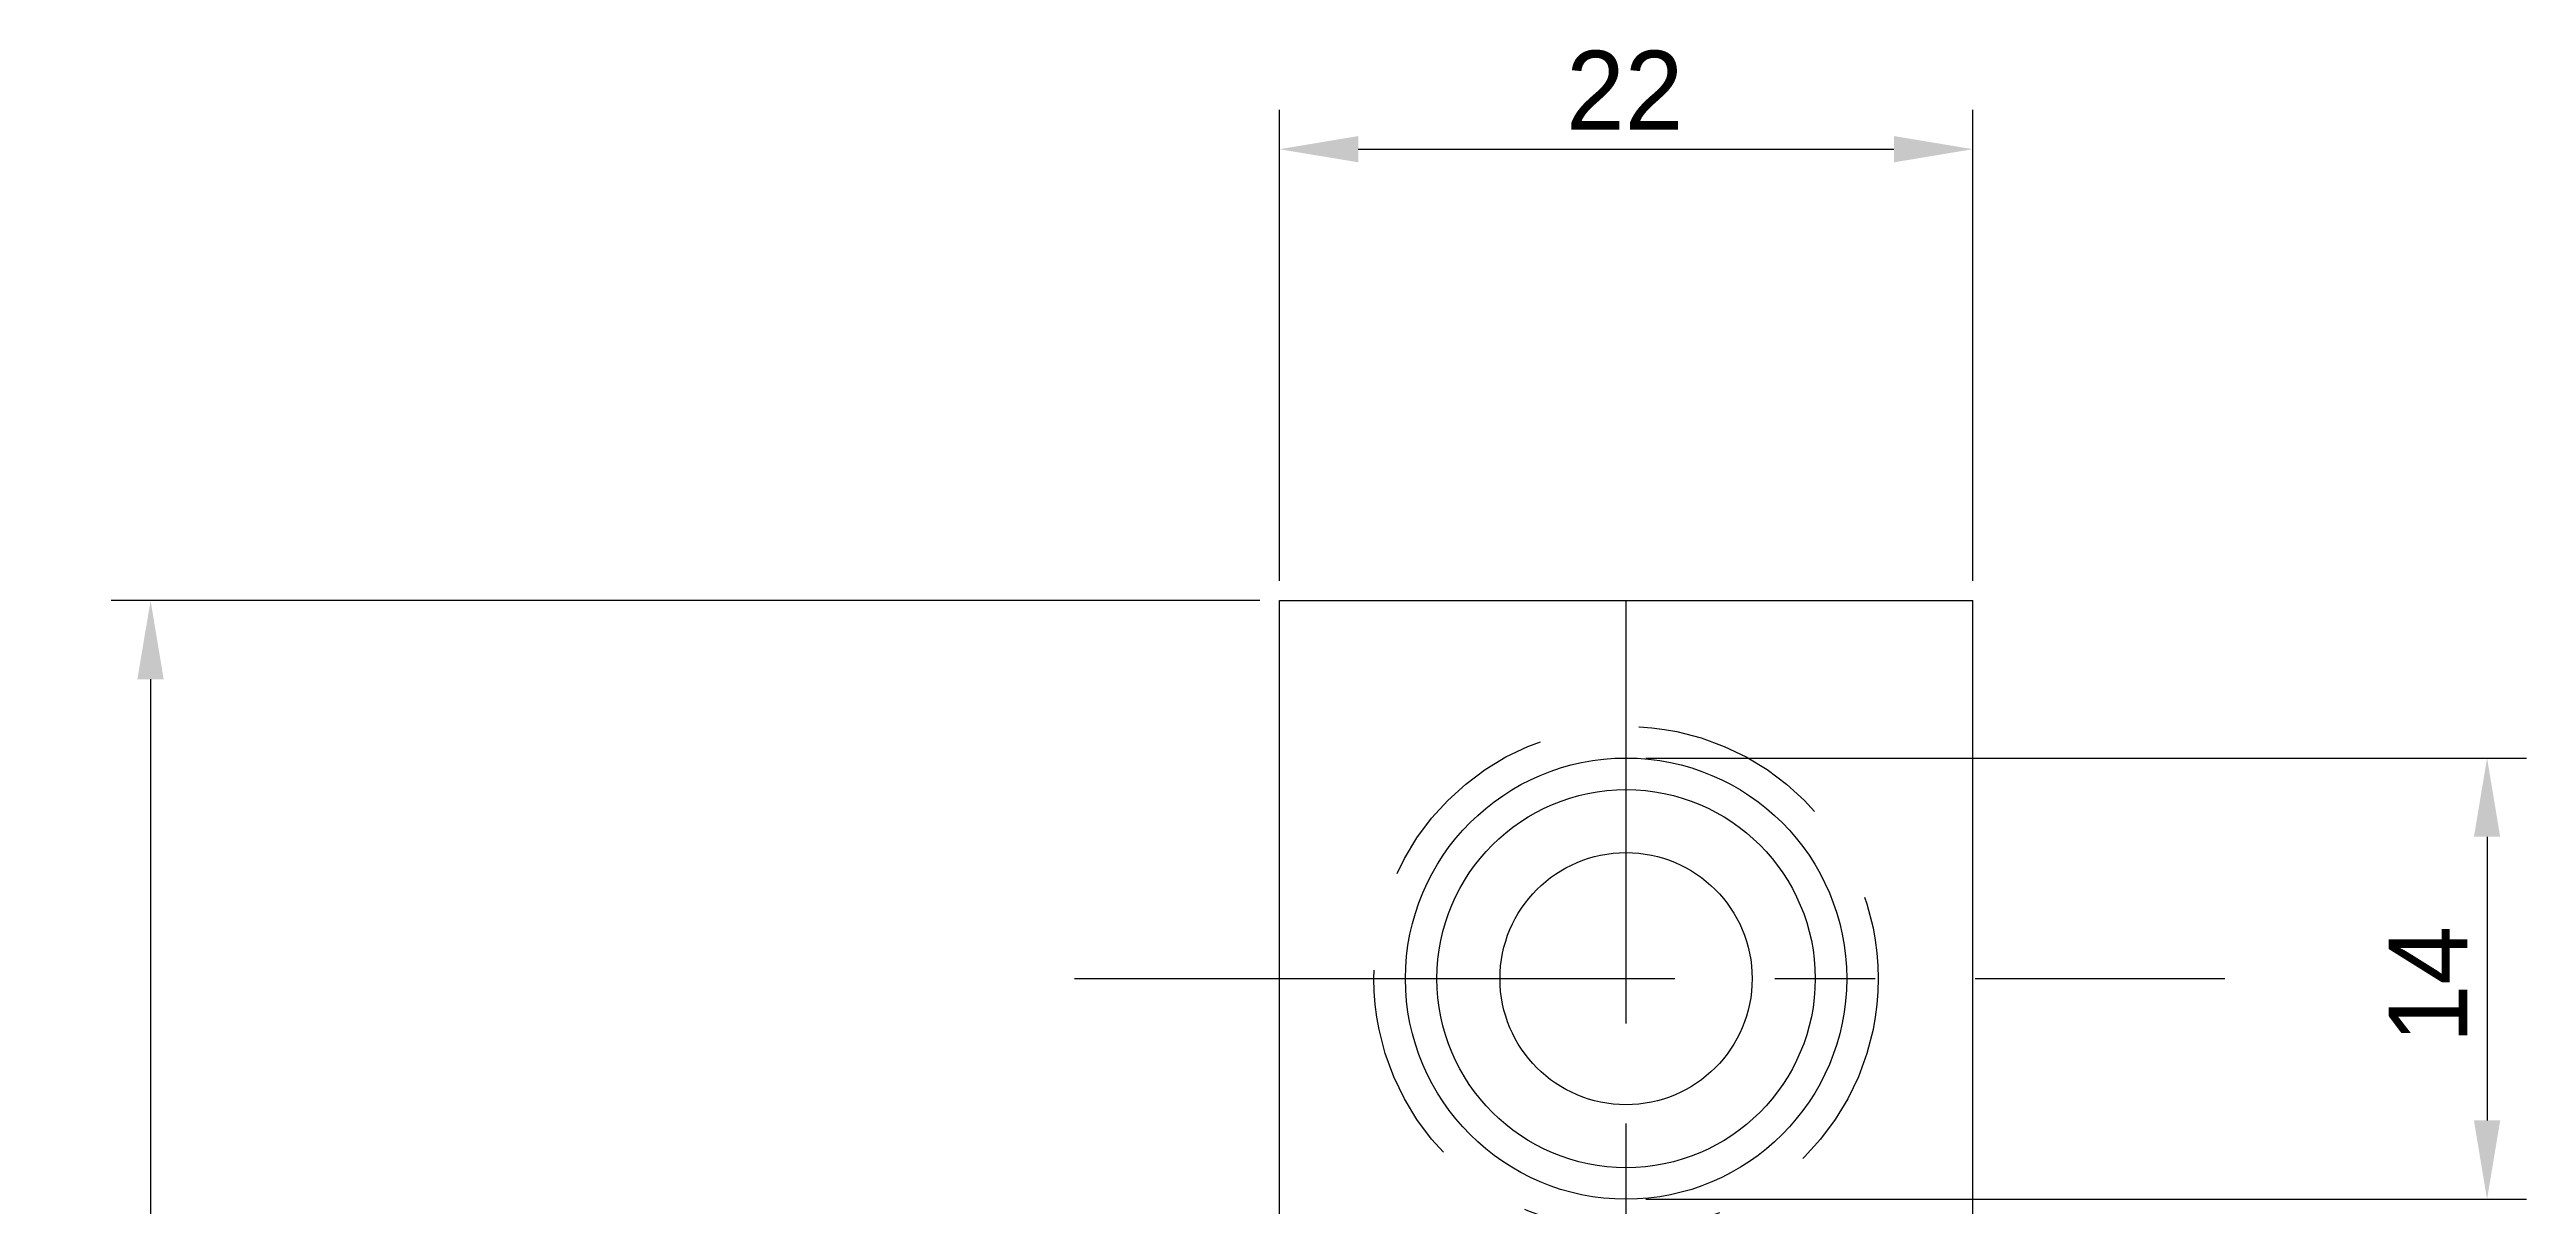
# Model space of a CAD drawing. Extents: x -33 to 128, y 0 to 172.
# Drawn here: x -32.5 to 46.1, y 135.8 to 172.5 of the extents above; entities that cross this region are included whole.
import ezdxf

# ---------------------------------------------------------------- set-up
doc = ezdxf.new("R2010")
doc.units = 0
doc.linetypes.add('CENTER2', pattern=[28.575, 19.05, -3.175, 3.175, -3.175])
doc.linetypes.add('DASHED2', pattern=[9.525, 6.35, -3.175])
doc.layers.get('DEFPOINTS').update_dxf_attribs({"linetype": 'CONTINUOUS'})
for name, color, linetype in [('A', 10, 'CONTINUOUS'), ('B', 30, 'DASHED2'), ('DIM', 152, 'CONTINUOUS'), ('E', 82, 'CENTER2')]:
    doc.layers.add(name, color=color, linetype=linetype)
doc.dimstyles.get("Standard").update_dxf_attribs({"dimtxt": 0.18, "dimasz": 0.18, "dimexe": 0.18, "dimexo": 0.0625, "dimgap": 0.09, "dimtad": 0, "dimtih": 1, "dimtoh": 1, "dimzin": 0, "dimcen": 0.09, "dimazin": 3, "dimtfac": 1, "dimtofl": 0, "dimtmove": 0, "dimatfit": 3})

# ---------------------------------------------------------------- blocks, each defined once
blk = doc.blocks.new('*U52')
at = {"layer": 'DIM', "color": 0}
blk.add_text('62', height=2.5, rotation=90, dxfattribs=at).set_placement((-29.982, 122.084))
blk = doc.blocks.new('*D15')
at = {"layer": 'DEFPOINTS', "color": 0}
for p in [(6.5, 155), (-29.314, 93), (0, 93)]:
    blk.add_point(p, dxfattribs=at)
at = {"layer": 'DIM', "color": 0}
for p, q in [((5.875, 155), (-30.564, 155)), ((-29.314, 152.5), (-29.314, 95.5)), ((-0.625, 93), (-30.564, 93))]:
    blk.add_line(p, q, dxfattribs=at)
for points in [[(-29.731, 152.5), (-28.898, 152.5), (-29.314, 155)], [(-29.731, 95.5), (-28.898, 95.5), (-29.314, 93)]]:
    blk.add_solid(points, dxfattribs=at)
at = {"layer": 'A'}
blk.add_blockref('*U52', (0, 0), dxfattribs=at)
blk = doc.blocks.new('*U53')
at = {"layer": 'DIM', "color": 0}
blk.add_text('22', height=2.5, dxfattribs=at).set_placement((15.599, 169.943))
blk = doc.blocks.new('*D17')
at = {"layer": 'DEFPOINTS', "color": 0}
for p in [(28.5, 169.318), (6.5, 155), (28.5, 155)]:
    blk.add_point(p, dxfattribs=at)
at = {"layer": 'DIM', "color": 0}
for p, q in [((6.5, 155.625), (6.5, 170.568)), ((28.5, 155.625), (28.5, 170.568)), ((9, 169.318), (26, 169.318))]:
    blk.add_line(p, q, dxfattribs=at)
for points in [[(9, 169.735), (9, 168.902), (6.5, 169.318)], [(26, 169.735), (26, 168.902), (28.5, 169.318)]]:
    blk.add_solid(points, dxfattribs=at)
at = {"layer": 'A'}
blk.add_blockref('*U53', (0, 0), dxfattribs=at)
blk = doc.blocks.new('*U55')
at = {"layer": 'DIM', "color": 0}
blk.add_text('14', height=2.5, rotation=90, dxfattribs=at).set_placement((44.192, 140.952))
blk = doc.blocks.new('*D19')
at = {"layer": 'DEFPOINTS', "color": 0}
for p in [(17.5, 150), (17.5, 136), (44.817, 136)]:
    blk.add_point(p, dxfattribs=at)
at = {"layer": 'DIM', "color": 0}
for p, q in [((18.125, 150), (46.067, 150)), ((44.817, 147.5), (44.817, 138.5)), ((18.125, 136), (46.067, 136))]:
    blk.add_line(p, q, dxfattribs=at)
for points in [[(44.4, 147.5), (45.234, 147.5), (44.817, 150)], [(44.4, 138.5), (45.234, 138.5), (44.817, 136)]]:
    blk.add_solid(points, dxfattribs=at)
at = {"layer": 'A'}
blk.add_blockref('*U55', (0, 0), dxfattribs=at)

msp = doc.modelspace()

# ---------------------------------------------------------------- linework, layer by layer
at = {"layer": 'A'}
for p, q in [((6.5, 113), (6.5, 155)), ((6.5, 155), (28.5, 155)), ((28.5, 113), (28.5, 155))]:
    msp.add_line(p, q, dxfattribs=at)
for radius in [7, 6, 4]:
    msp.add_circle((17.5, 143), radius, dxfattribs=at)
at = {"layer": 'B'}
msp.add_circle((17.5, 143), 8, dxfattribs=at)
at = {"layer": 'E'}
for p, q in [((17.5, 113), (17.5, 155)), ((0, 143), (36.5, 143))]:
    msp.add_line(p, q, dxfattribs=at)

# ---------------------------------------------------------------- dimensions: what is measured, and where the dimension line sits
at = {"layer": 'DIM'}
dim = msp.add_linear_dim(base=(28.5, 169.318), p1=(6.5, 155), p2=(28.5, 155), dimstyle='Standard', dxfattribs=at)
dim.commit()
dim.dimension.update_dxf_attribs({"geometry": '*D17', "text_midpoint": (17.5, 169.318), "dimtype": 128})
for base, p1, p2, picture, middle in [((-29.314, 93), (6.5, 155), (0, 93), '*D15', (-31.216, 124)), ((44.817, 136), (17.5, 150), (17.5, 136), '*D19', (42.937, 143))]:
    dim = msp.add_linear_dim(base=base, p1=p1, p2=p2, angle=90, dimstyle='Standard', dxfattribs=at)
    dim.commit()
    dim.dimension.update_dxf_attribs({"geometry": picture, "text_midpoint": middle})

doc.saveas('drawing.dxf')
